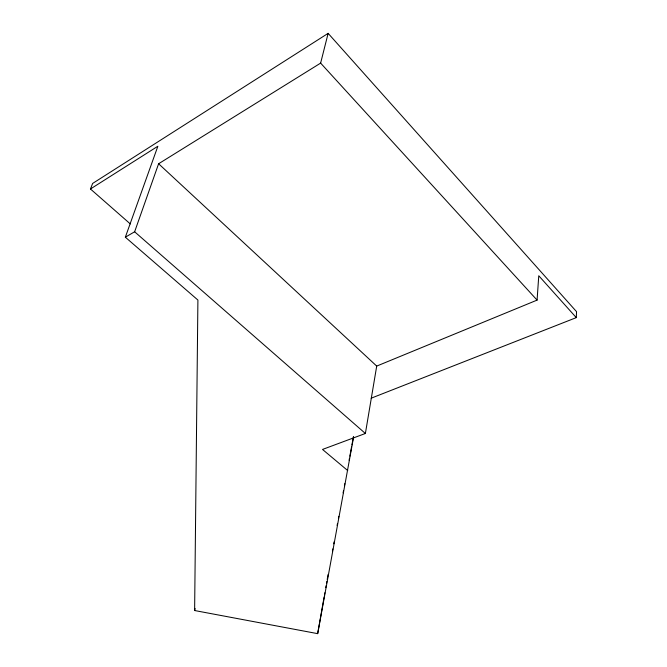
<?xml version="1.0" encoding="UTF-8"?>
<svg xmlns="http://www.w3.org/2000/svg" width="667" height="667" viewBox="0 0 667 667"><rect width="100%" height="100%" fill="white"/><g stroke="black" fill="none" stroke-linecap="round" stroke-linejoin="round"><path stroke-width="1" d="M353.635 436.868L317.675 633.65L194.622 610.53L197.907 300.05L125.338 237.194L157.862 146.24L90.454 188.986L130.315 223.929M371.169 398.199L576.296 317.625L576.546 311.664L328.139 33.35L92.646 183.433L90.454 188.986M347.74 470.585L322.52 449.441L365.383 433.483L376.713 366.083L537.085 300.108L538.761 275.754L576.296 317.625M317.675 633.65L324.145 596.865M324.504 594.822L324.862 592.78M325.763 587.669L326.121 585.626M326.48 583.583L326.838 581.541M327.197 579.498L328.131 574.404M332.441 550.959L332.816 548.924M333.75 543.822L334.125 541.787M337.118 525.479L337.494 523.437M338.427 518.342L338.803 516.308M343.113 492.863L343.488 490.829M344.422 485.726L344.797 483.692M349.108 460.247L349.483 458.212M349.858 456.17L351.542 446.998M351.918 444.956L353.41 436.802M194.622 610.53L195.114 608.521M125.338 237.194L134.634 231.782L158.604 163.757L320.627 63.107L328.139 33.35M134.634 231.782L365.383 433.483M158.604 163.757L376.713 366.083M320.627 63.107L537.085 300.108"/></g></svg>
